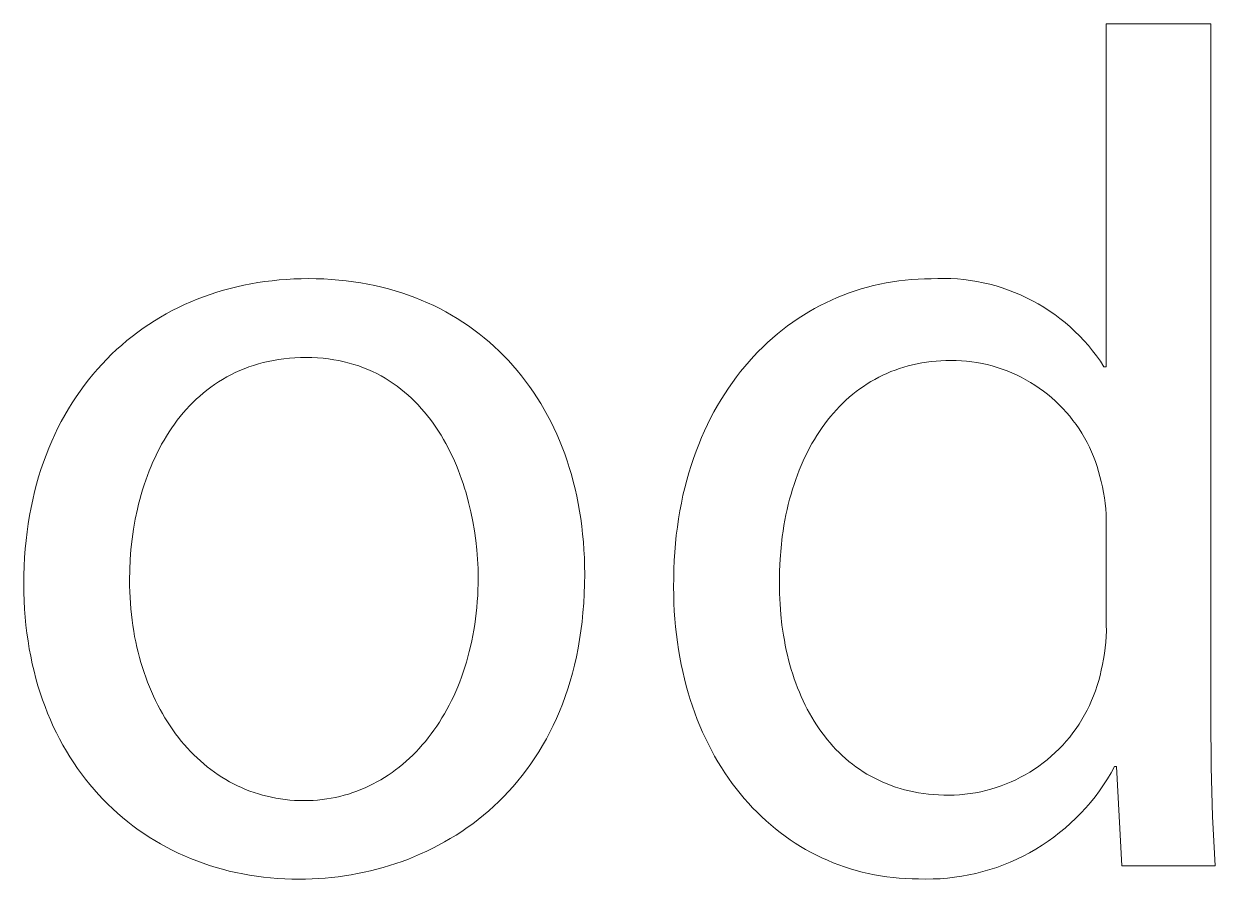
# Model space of a CAD drawing. Header units: millimetres. Extents: x -658 to 2773, y 81 to 2478.
# Drawn here: x 1536.67 to 1571.18, y 232.01 to 256.78 of the extents above; entities that cross this region are included whole.
import ezdxf

# ---------------------------------------------------------------- set-up
doc = ezdxf.new("R2010")
doc.units = ezdxf.units.MM
doc.header["$MEASUREMENT"] = 0
doc.layers.add('Domyślny', color=7, linetype='Continuous', true_color=0x000000)

msp = doc.modelspace()

# ---------------------------------------------------------------- linework, layer by layer
at = {"layer": 'Domyślny', "color": 18, "lineweight": 15, "true_color": 0x000000}
for p, q in [((1568.024, 246.85), (1568.024, 256.777)), ((1568.024, 256.777), (1571.051, 256.777)), ((1571.051, 256.777), (1571.051, 236.694)), ((1542.647, 249.116), (1542.845, 249.165)), ((1542.845, 249.165), (1543.044, 249.21)), ((1543.044, 249.21), (1543.246, 249.249)), ((1543.246, 249.249), (1543.449, 249.285)), ((1543.449, 249.285), (1543.654, 249.315)), ((1543.654, 249.315), (1543.861, 249.341)), ((1543.861, 249.341), (1544.069, 249.363)), ((1544.069, 249.363), (1544.279, 249.379)), ((1544.279, 249.379), (1544.491, 249.391)), ((1544.491, 249.391), (1544.704, 249.398)), ((1544.704, 249.398), (1544.919, 249.401)), ((1544.919, 249.401), (1545.141, 249.398)), ((1545.141, 249.398), (1545.362, 249.391)), ((1545.362, 249.391), (1545.58, 249.378)), ((1545.58, 249.378), (1545.795, 249.36)), ((1545.795, 249.36), (1546.008, 249.338)), ((1546.008, 249.338), (1546.219, 249.311)), ((1546.219, 249.311), (1546.427, 249.278)), ((1546.427, 249.278), (1546.633, 249.242)), ((1546.633, 249.242), (1546.836, 249.2)), ((1546.836, 249.2), (1547.037, 249.153)), ((1547.037, 249.153), (1547.235, 249.102)), ((1560.925, 249.102), (1561.103, 249.153)), ((1561.103, 249.153), (1561.282, 249.199)), ((1561.282, 249.199), (1561.462, 249.24)), ((1561.462, 249.24), (1561.644, 249.277)), ((1561.644, 249.277), (1561.827, 249.309)), ((1561.827, 249.309), (1562.012, 249.336)), ((1562.012, 249.336), (1562.198, 249.358)), ((1562.198, 249.358), (1562.385, 249.375)), ((1562.385, 249.375), (1562.573, 249.387)), ((1562.573, 249.387), (1562.762, 249.395)), ((1562.762, 249.395), (1562.952, 249.397)), ((1562.952, 249.397), (1563.142, 249.405)), ((1563.142, 249.405), (1563.332, 249.407)), ((1563.332, 249.407), (1563.522, 249.402)), ((1563.522, 249.402), (1563.711, 249.391)), ((1563.711, 249.391), (1563.9, 249.373)), ((1563.9, 249.373), (1564.089, 249.349)), ((1564.089, 249.349), (1564.276, 249.318)), ((1564.276, 249.318), (1564.462, 249.281)), ((1564.462, 249.281), (1564.647, 249.237)), ((1564.647, 249.237), (1564.83, 249.188)), ((1564.83, 249.188), (1565.012, 249.132)), ((1541.508, 248.727), (1541.692, 248.803)), ((1541.692, 248.803), (1541.879, 248.875)), ((1541.879, 248.875), (1542.068, 248.942)), ((1542.068, 248.942), (1542.259, 249.004)), ((1542.259, 249.004), (1542.452, 249.062)), ((1542.452, 249.062), (1542.647, 249.116)), ((1547.235, 249.102), (1547.43, 249.047)), ((1547.43, 249.047), (1547.622, 248.986)), ((1547.622, 248.986), (1547.812, 248.922)), ((1547.812, 248.922), (1547.999, 248.852)), ((1547.999, 248.852), (1548.183, 248.779)), ((1560.064, 248.779), (1560.233, 248.853)), ((1560.233, 248.853), (1560.403, 248.922)), ((1560.403, 248.922), (1560.575, 248.987)), ((1560.575, 248.987), (1560.75, 249.047)), ((1560.75, 249.047), (1560.925, 249.102)), ((1565.012, 249.132), (1565.191, 249.069)), ((1565.191, 249.069), (1565.368, 249.001)), ((1565.368, 249.001), (1565.543, 248.927)), ((1565.543, 248.927), (1565.715, 248.846)), ((1565.715, 248.846), (1565.885, 248.76)), ((1540.797, 248.379), (1540.971, 248.473)), ((1540.971, 248.473), (1541.147, 248.562)), ((1541.147, 248.562), (1541.327, 248.647)), ((1541.327, 248.647), (1541.508, 248.727)), ((1548.183, 248.779), (1548.364, 248.7)), ((1548.364, 248.7), (1548.542, 248.618)), ((1548.542, 248.618), (1548.717, 248.531)), ((1548.717, 248.531), (1548.889, 248.44)), ((1559.411, 248.439), (1559.571, 248.531)), ((1559.571, 248.531), (1559.733, 248.618)), ((1559.733, 248.618), (1559.898, 248.701)), ((1559.898, 248.701), (1560.064, 248.779)), ((1565.885, 248.76), (1566.051, 248.668)), ((1566.051, 248.668), (1566.214, 248.571)), ((1566.214, 248.571), (1566.373, 248.468)), ((1566.373, 248.468), (1566.529, 248.359)), ((1540.291, 248.073), (1540.457, 248.179)), ((1540.457, 248.179), (1540.625, 248.281)), ((1540.625, 248.281), (1540.797, 248.379)), ((1548.889, 248.44), (1549.058, 248.345)), ((1549.058, 248.345), (1549.224, 248.245)), ((1549.224, 248.245), (1549.387, 248.142)), ((1549.387, 248.142), (1549.547, 248.034)), ((1558.792, 248.029), (1558.943, 248.138)), ((1558.943, 248.138), (1559.097, 248.243)), ((1559.097, 248.243), (1559.253, 248.343)), ((1559.253, 248.343), (1559.411, 248.439)), ((1566.529, 248.359), (1566.681, 248.245)), ((1566.681, 248.245), (1566.829, 248.126)), ((1566.829, 248.126), (1566.973, 248.003)), ((1539.811, 247.728), (1539.968, 247.847)), ((1539.968, 247.847), (1540.128, 247.962)), ((1540.128, 247.962), (1540.291, 248.073)), ((1549.547, 248.034), (1549.704, 247.922)), ((1549.704, 247.922), (1549.857, 247.806)), ((1549.857, 247.806), (1550.007, 247.686)), ((1558.355, 247.677), (1558.498, 247.798)), ((1558.498, 247.798), (1558.644, 247.916)), ((1558.644, 247.916), (1558.792, 248.029)), ((1566.973, 248.003), (1567.113, 247.874)), ((1567.113, 247.874), (1567.248, 247.74)), ((1539.358, 247.346), (1539.506, 247.477)), ((1539.506, 247.477), (1539.657, 247.605)), ((1539.657, 247.605), (1539.811, 247.728)), ((1550.007, 247.686), (1550.154, 247.562)), ((1550.154, 247.562), (1550.298, 247.435)), ((1550.298, 247.435), (1550.438, 247.303)), ((1557.941, 247.286), (1558.076, 247.42)), ((1558.076, 247.42), (1558.214, 247.551)), ((1558.214, 247.551), (1558.355, 247.677)), ((1567.248, 247.74), (1567.378, 247.602)), ((1567.378, 247.602), (1567.504, 247.46)), ((1567.504, 247.46), (1567.625, 247.313)), ((1538.935, 246.926), (1539.072, 247.07)), ((1539.072, 247.07), (1539.214, 247.21)), ((1539.214, 247.21), (1539.358, 247.346)), ((1544.205, 247.078), (1544.051, 247.057)), ((1544.362, 247.095), (1544.205, 247.078)), ((1544.522, 247.106), (1544.362, 247.095)), ((1544.684, 247.114), (1544.522, 247.106)), ((1544.85, 247.116), (1544.684, 247.114)), ((1545.016, 247.113), (1544.85, 247.116)), ((1545.179, 247.106), (1545.016, 247.113)), ((1545.339, 247.093), (1545.179, 247.106)), ((1545.495, 247.075), (1545.339, 247.093)), ((1545.649, 247.053), (1545.495, 247.075)), ((1550.438, 247.303), (1550.574, 247.168)), ((1550.574, 247.168), (1550.708, 247.029)), ((1557.68, 247.005), (1557.809, 247.148)), ((1557.809, 247.148), (1557.941, 247.286)), ((1567.625, 247.313), (1567.74, 247.163)), ((1567.74, 247.163), (1567.851, 247.008)), ((1538.669, 246.626), (1538.8, 246.778)), ((1538.8, 246.778), (1538.935, 246.926)), ((1542.923, 246.737), (1542.795, 246.68)), ((1543.054, 246.792), (1542.923, 246.737)), ((1543.188, 246.842), (1543.054, 246.792)), ((1543.325, 246.888), (1543.188, 246.842)), ((1543.464, 246.93), (1543.325, 246.888)), ((1543.607, 246.968), (1543.464, 246.93)), ((1543.752, 247.002), (1543.607, 246.968)), ((1543.9, 247.032), (1543.752, 247.002)), ((1544.051, 247.057), (1543.9, 247.032)), ((1545.799, 247.026), (1545.649, 247.053)), ((1545.946, 246.994), (1545.799, 247.026)), ((1546.091, 246.957), (1545.946, 246.994)), ((1546.232, 246.916), (1546.091, 246.957)), ((1546.37, 246.871), (1546.232, 246.916)), ((1546.505, 246.822), (1546.37, 246.871)), ((1546.637, 246.768), (1546.505, 246.822)), ((1546.767, 246.711), (1546.637, 246.768)), ((1550.708, 247.029), (1550.837, 246.886)), ((1550.837, 246.886), (1550.963, 246.739)), ((1550.963, 246.739), (1551.086, 246.589)), ((1557.431, 246.708), (1557.554, 246.859)), ((1557.554, 246.859), (1557.68, 247.005)), ((1561.907, 246.754), (1561.785, 246.707)), ((1562.03, 246.798), (1561.907, 246.754)), ((1562.156, 246.838), (1562.03, 246.798)), ((1562.284, 246.874), (1562.156, 246.838)), ((1562.414, 246.907), (1562.284, 246.874)), ((1562.546, 246.936), (1562.414, 246.907)), ((1562.68, 246.961), (1562.546, 246.936)), ((1562.816, 246.983), (1562.68, 246.961)), ((1562.953, 247.001), (1562.816, 246.983)), ((1563.093, 247.015), (1562.953, 247.001)), ((1563.235, 247.025), (1563.093, 247.015)), ((1563.378, 247.031), (1563.235, 247.025)), ((1563.523, 247.033), (1563.378, 247.031)), ((1563.674, 247.03), (1563.523, 247.033)), ((1563.825, 247.023), (1563.674, 247.03)), ((1563.976, 247.011), (1563.825, 247.023)), ((1564.126, 246.993), (1563.976, 247.011)), ((1564.276, 246.971), (1564.126, 246.993)), ((1564.424, 246.943), (1564.276, 246.971)), ((1564.572, 246.91), (1564.424, 246.943)), ((1564.718, 246.873), (1564.572, 246.91)), ((1564.863, 246.83), (1564.718, 246.873)), ((1565.007, 246.782), (1564.863, 246.83)), ((1565.149, 246.73), (1565.007, 246.782)), ((1565.288, 246.673), (1565.149, 246.73)), ((1567.851, 247.008), (1567.956, 246.85)), ((1567.956, 246.85), (1568.024, 246.85)), ((1538.418, 246.31), (1538.542, 246.47)), ((1538.542, 246.47), (1538.669, 246.626)), ((1542.31, 246.411), (1542.195, 246.336)), ((1542.427, 246.484), (1542.31, 246.411)), ((1542.547, 246.553), (1542.427, 246.484)), ((1542.669, 246.618), (1542.547, 246.553)), ((1542.795, 246.68), (1542.669, 246.618)), ((1546.893, 246.649), (1546.767, 246.711)), ((1547.016, 246.584), (1546.893, 246.649)), ((1547.137, 246.515), (1547.016, 246.584)), ((1547.254, 246.442), (1547.137, 246.515)), ((1547.369, 246.366), (1547.254, 246.442)), ((1551.086, 246.589), (1551.205, 246.436)), ((1551.205, 246.436), (1551.32, 246.278)), ((1557.08, 246.233), (1557.194, 246.396)), ((1557.194, 246.396), (1557.311, 246.554)), ((1557.311, 246.554), (1557.431, 246.708)), ((1561.206, 246.42), (1561.096, 246.352)), ((1561.317, 246.484), (1561.206, 246.42)), ((1561.431, 246.545), (1561.317, 246.484)), ((1561.547, 246.602), (1561.431, 246.545)), ((1561.665, 246.656), (1561.547, 246.602)), ((1561.785, 246.707), (1561.665, 246.656)), ((1565.426, 246.611), (1565.288, 246.673)), ((1565.562, 246.544), (1565.426, 246.611)), ((1565.695, 246.473), (1565.562, 246.544)), ((1565.826, 246.397), (1565.695, 246.473)), ((1565.954, 246.317), (1565.826, 246.397)), ((1538.182, 245.978), (1538.298, 246.146)), ((1538.298, 246.146), (1538.418, 246.31)), ((1541.869, 246.089), (1541.765, 246)), ((1541.975, 246.174), (1541.869, 246.089)), ((1542.084, 246.257), (1541.975, 246.174)), ((1542.195, 246.336), (1542.084, 246.257)), ((1547.481, 246.287), (1547.369, 246.366)), ((1547.59, 246.204), (1547.481, 246.287)), ((1547.696, 246.117), (1547.59, 246.204)), ((1547.799, 246.028), (1547.696, 246.117)), ((1551.32, 246.278), (1551.432, 246.118)), ((1551.432, 246.118), (1551.54, 245.953)), ((1556.864, 245.897), (1556.97, 246.067)), ((1556.97, 246.067), (1557.08, 246.233)), ((1560.679, 246.051), (1560.58, 245.967)), ((1560.78, 246.131), (1560.679, 246.051)), ((1560.883, 246.208), (1560.78, 246.131)), ((1560.989, 246.282), (1560.883, 246.208)), ((1561.096, 246.352), (1560.989, 246.282)), ((1566.08, 246.232), (1565.954, 246.317)), ((1566.202, 246.144), (1566.08, 246.232)), ((1566.321, 246.051), (1566.202, 246.144)), ((1566.437, 245.954), (1566.321, 246.051)), ((1537.961, 245.63), (1538.069, 245.806)), ((1538.069, 245.806), (1538.182, 245.978)), ((1541.471, 245.717), (1541.378, 245.617)), ((1541.566, 245.814), (1541.471, 245.717)), ((1541.664, 245.909), (1541.566, 245.814)), ((1541.765, 246), (1541.664, 245.909)), ((1547.9, 245.935), (1547.799, 246.028)), ((1547.997, 245.84), (1547.9, 245.935)), ((1548.092, 245.742), (1547.997, 245.84)), ((1548.184, 245.641), (1548.092, 245.742)), ((1551.54, 245.953), (1551.644, 245.786)), ((1551.644, 245.786), (1551.744, 245.615)), ((1556.66, 245.545), (1556.76, 245.723)), ((1556.76, 245.723), (1556.864, 245.897)), ((1560.297, 245.7), (1560.207, 245.605)), ((1560.389, 245.792), (1560.297, 245.7)), ((1560.484, 245.881), (1560.389, 245.792)), ((1560.58, 245.967), (1560.484, 245.881)), ((1566.55, 245.853), (1566.437, 245.954)), ((1566.659, 245.749), (1566.55, 245.853)), ((1566.765, 245.641), (1566.659, 245.749)), ((1537.755, 245.267), (1537.856, 245.451)), ((1537.856, 245.451), (1537.961, 245.63)), ((1541.201, 245.408), (1541.116, 245.3)), ((1541.288, 245.514), (1541.201, 245.408)), ((1541.378, 245.617), (1541.288, 245.514)), ((1548.274, 245.537), (1548.184, 245.641)), ((1548.361, 245.431), (1548.274, 245.537)), ((1548.445, 245.322), (1548.361, 245.431)), ((1551.744, 245.615), (1551.841, 245.44)), ((1551.841, 245.44), (1551.934, 245.262)), ((1556.472, 245.179), (1556.564, 245.364)), ((1556.564, 245.364), (1556.66, 245.545)), ((1560.033, 245.406), (1559.95, 245.302)), ((1560.119, 245.507), (1560.033, 245.406)), ((1560.207, 245.605), (1560.119, 245.507)), ((1566.867, 245.529), (1566.765, 245.641)), ((1566.965, 245.414), (1566.867, 245.529)), ((1567.059, 245.295), (1566.965, 245.414)), ((1537.566, 244.889), (1537.659, 245.08)), ((1537.659, 245.08), (1537.755, 245.267)), ((1540.955, 245.077), (1540.878, 244.962)), ((1541.034, 245.19), (1540.955, 245.077)), ((1541.116, 245.3), (1541.034, 245.19)), ((1548.526, 245.211), (1548.445, 245.322)), ((1548.605, 245.098), (1548.526, 245.211)), ((1548.681, 244.983), (1548.605, 245.098)), ((1551.934, 245.262), (1552.022, 245.081)), ((1552.022, 245.081), (1552.107, 244.897)), ((1556.383, 244.99), (1556.472, 245.179)), ((1559.79, 245.087), (1559.714, 244.976)), ((1559.869, 245.196), (1559.79, 245.087)), ((1559.95, 245.302), (1559.869, 245.196)), ((1567.149, 245.174), (1567.059, 245.295)), ((1567.234, 245.049), (1567.149, 245.174)), ((1567.316, 244.922), (1567.234, 245.049)), ((1537.393, 244.495), (1537.478, 244.693)), ((1537.478, 244.693), (1537.566, 244.889)), ((1540.732, 244.725), (1540.663, 244.603)), ((1540.803, 244.844), (1540.732, 244.725)), ((1540.878, 244.962), (1540.803, 244.844)), ((1548.755, 244.865), (1548.681, 244.983)), ((1548.826, 244.746), (1548.755, 244.865)), ((1548.894, 244.624), (1548.826, 244.746)), ((1552.107, 244.897), (1552.188, 244.71)), ((1552.188, 244.71), (1552.265, 244.519)), ((1556.217, 244.601), (1556.298, 244.797)), ((1556.298, 244.797), (1556.383, 244.99)), ((1559.568, 244.745), (1559.498, 244.625)), ((1559.64, 244.861), (1559.568, 244.745)), ((1559.714, 244.976), (1559.64, 244.861)), ((1567.393, 244.792), (1567.316, 244.922)), ((1567.465, 244.659), (1567.393, 244.792)), ((1567.533, 244.524), (1567.465, 244.659)), ((1537.314, 244.292), (1537.393, 244.495)), ((1540.532, 244.354), (1540.471, 244.226)), ((1540.596, 244.479), (1540.532, 244.354)), ((1540.663, 244.603), (1540.596, 244.479)), ((1548.96, 244.501), (1548.894, 244.624)), ((1549.023, 244.377), (1548.96, 244.501)), ((1549.084, 244.25), (1549.023, 244.377)), ((1552.265, 244.519), (1552.337, 244.326)), ((1552.337, 244.326), (1552.406, 244.129)), ((1556.067, 244.197), (1556.14, 244.401)), ((1556.14, 244.401), (1556.217, 244.601)), ((1559.366, 244.379), (1559.304, 244.252)), ((1559.431, 244.503), (1559.366, 244.379)), ((1559.498, 244.625), (1559.431, 244.503)), ((1567.597, 244.387), (1567.533, 244.524)), ((1567.655, 244.248), (1567.597, 244.387)), ((1537.167, 243.876), (1537.238, 244.086)), ((1537.238, 244.086), (1537.314, 244.292)), ((1540.355, 243.966), (1540.302, 243.834)), ((1540.412, 244.097), (1540.355, 243.966)), ((1540.471, 244.226), (1540.412, 244.097)), ((1549.142, 244.122), (1549.084, 244.25)), ((1549.198, 243.993), (1549.142, 244.122)), ((1549.251, 243.863), (1549.198, 243.993)), ((1552.406, 244.129), (1552.47, 243.93)), ((1555.933, 243.779), (1555.998, 243.99)), ((1555.998, 243.99), (1556.067, 244.197)), ((1559.186, 243.992), (1559.131, 243.859)), ((1559.244, 244.123), (1559.186, 243.992)), ((1559.304, 244.252), (1559.244, 244.123)), ((1567.709, 244.106), (1567.655, 244.248)), ((1567.758, 243.963), (1567.709, 244.106)), ((1567.802, 243.819), (1567.758, 243.963)), ((1537.038, 243.445), (1537.1, 243.662)), ((1537.1, 243.662), (1537.167, 243.876)), ((1540.25, 243.7), (1540.201, 243.564)), ((1540.302, 243.834), (1540.25, 243.7)), ((1549.302, 243.731), (1549.251, 243.863)), ((1549.35, 243.599), (1549.302, 243.731)), ((1552.47, 243.93), (1552.53, 243.727)), ((1552.53, 243.727), (1552.586, 243.522)), ((1555.872, 243.565), (1555.933, 243.779)), ((1559.078, 243.723), (1559.028, 243.585)), ((1559.131, 243.859), (1559.078, 243.723)), ((1567.841, 243.673), (1567.802, 243.819)), ((1567.876, 243.525), (1567.841, 243.673)), ((1536.981, 243.224), (1537.038, 243.445)), ((1540.111, 243.29), (1540.07, 243.15)), ((1540.155, 243.428), (1540.111, 243.29)), ((1540.201, 243.564), (1540.155, 243.428)), ((1549.396, 243.465), (1549.35, 243.599)), ((1549.439, 243.331), (1549.396, 243.465)), ((1549.48, 243.195), (1549.439, 243.331)), ((1552.586, 243.522), (1552.638, 243.313)), ((1552.638, 243.313), (1552.686, 243.102)), ((1555.763, 243.127), (1555.815, 243.348)), ((1555.815, 243.348), (1555.872, 243.565)), ((1558.935, 243.302), (1558.892, 243.158)), ((1558.98, 243.444), (1558.935, 243.302)), ((1559.028, 243.585), (1558.98, 243.444)), ((1567.913, 243.37), (1567.876, 243.525)), ((1567.944, 243.213), (1567.913, 243.37)), ((1536.88, 242.771), (1536.928, 242.999)), ((1536.928, 242.999), (1536.981, 243.224)), ((1540.031, 243.01), (1539.994, 242.868)), ((1540.07, 243.15), (1540.031, 243.01)), ((1549.555, 242.923), (1549.48, 243.195)), ((1552.686, 243.102), (1552.729, 242.888)), ((1555.715, 242.902), (1555.763, 243.127)), ((1558.851, 243.011), (1558.813, 242.863)), ((1558.892, 243.158), (1558.851, 243.011)), ((1567.971, 243.055), (1567.944, 243.213)), ((1567.992, 242.896), (1567.971, 243.055)), ((1536.837, 242.539), (1536.88, 242.771)), ((1539.96, 242.726), (1539.899, 242.438)), ((1539.994, 242.868), (1539.96, 242.726)), ((1549.621, 242.649), (1549.555, 242.923)), ((1549.678, 242.373), (1549.621, 242.649)), ((1552.729, 242.888), (1552.767, 242.672)), ((1552.767, 242.672), (1552.802, 242.452)), ((1555.633, 242.443), (1555.672, 242.674)), ((1555.672, 242.674), (1555.715, 242.902)), ((1558.778, 242.713), (1558.745, 242.56)), ((1558.813, 242.863), (1558.778, 242.713)), ((1568.008, 242.737), (1567.992, 242.896)), ((1568.019, 242.577), (1568.008, 242.737)), ((1536.765, 242.065), (1536.798, 242.304)), ((1536.798, 242.304), (1536.837, 242.539)), ((1539.899, 242.438), (1539.848, 242.148)), ((1549.725, 242.098), (1549.678, 242.373)), ((1552.802, 242.452), (1552.832, 242.23)), ((1555.599, 242.208), (1555.633, 242.443)), ((1558.687, 242.251), (1558.662, 242.093)), ((1558.715, 242.406), (1558.687, 242.251)), ((1558.745, 242.56), (1558.715, 242.406)), ((1568.024, 242.417), (1568.019, 242.577)), ((1568.024, 242.257), (1568.024, 242.417)), ((1568.024, 239.367), (1568.024, 242.257)), ((1536.736, 241.823), (1536.765, 242.065)), ((1539.848, 242.148), (1539.806, 241.855)), ((1549.763, 241.822), (1549.725, 242.098)), ((1552.832, 242.23), (1552.857, 242.005)), ((1552.857, 242.005), (1552.878, 241.778)), ((1555.544, 241.729), (1555.569, 241.97)), ((1555.569, 241.97), (1555.599, 242.208)), ((1558.64, 241.933), (1558.602, 241.61)), ((1558.662, 242.093), (1558.64, 241.933)), ((1536.694, 241.327), (1536.713, 241.577)), ((1536.713, 241.577), (1536.736, 241.823)), ((1539.774, 241.561), (1539.751, 241.265)), ((1539.806, 241.855), (1539.774, 241.561)), ((1549.793, 241.548), (1549.763, 241.822)), ((1549.814, 241.276), (1549.793, 241.548)), ((1552.878, 241.778), (1552.894, 241.548)), ((1552.894, 241.548), (1552.906, 241.316)), ((1555.524, 241.485), (1555.544, 241.729)), ((1558.602, 241.61), (1558.575, 241.279)), ((1536.681, 241.075), (1536.694, 241.327)), ((1539.751, 241.265), (1539.737, 240.969)), ((1549.827, 241.007), (1549.814, 241.276)), ((1552.906, 241.316), (1552.913, 241.081)), ((1555.498, 240.986), (1555.509, 241.237)), ((1555.509, 241.237), (1555.524, 241.485)), ((1558.575, 241.279), (1558.559, 240.943)), ((1536.673, 240.818), (1536.681, 241.075)), ((1539.737, 240.969), (1539.732, 240.673)), ((1549.831, 240.742), (1549.827, 241.007)), ((1552.913, 241.081), (1552.915, 240.844)), ((1555.493, 240.732), (1555.498, 240.986)), ((1558.559, 240.943), (1558.554, 240.601)), ((1536.671, 240.559), (1536.673, 240.818)), ((1536.673, 240.314), (1536.671, 240.559)), ((1539.732, 240.673), (1539.734, 240.503)), ((1549.824, 240.393), (1549.829, 240.567)), ((1549.829, 240.567), (1549.831, 240.742)), ((1552.912, 240.559), (1552.903, 240.278)), ((1552.915, 240.844), (1552.912, 240.559)), ((1555.492, 240.475), (1555.493, 240.732)), ((1558.554, 240.601), (1558.559, 240.288)), ((1536.681, 240.073), (1536.673, 240.314)), ((1539.734, 240.503), (1539.738, 240.335)), ((1539.738, 240.335), (1539.746, 240.168)), ((1539.746, 240.168), (1539.756, 240.003)), ((1549.806, 240.052), (1549.817, 240.222)), ((1549.817, 240.222), (1549.824, 240.393)), ((1552.903, 240.278), (1552.888, 240.003)), ((1555.495, 240.239), (1555.492, 240.475)), ((1555.501, 240.006), (1555.495, 240.239)), ((1558.559, 240.288), (1558.573, 239.978)), ((1536.693, 239.834), (1536.681, 240.073)), ((1536.711, 239.599), (1536.693, 239.834)), ((1539.756, 240.003), (1539.77, 239.839)), ((1539.77, 239.839), (1539.786, 239.676)), ((1549.775, 239.716), (1549.792, 239.883)), ((1549.792, 239.883), (1549.806, 240.052)), ((1552.888, 240.003), (1552.866, 239.732)), ((1555.512, 239.775), (1555.501, 240.006)), ((1558.573, 239.978), (1558.597, 239.673)), ((1536.733, 239.366), (1536.711, 239.599)), ((1539.786, 239.676), (1539.806, 239.515)), ((1539.806, 239.515), (1539.828, 239.356)), ((1549.732, 239.388), (1549.755, 239.552)), ((1549.755, 239.552), (1549.775, 239.716)), ((1552.866, 239.732), (1552.839, 239.467)), ((1555.528, 239.546), (1555.512, 239.775)), ((1555.548, 239.321), (1555.528, 239.546)), ((1558.597, 239.673), (1558.63, 239.372)), ((1536.76, 239.136), (1536.733, 239.366)), ((1536.792, 238.91), (1536.76, 239.136)), ((1539.828, 239.356), (1539.853, 239.198)), ((1539.853, 239.198), (1539.881, 239.042)), ((1549.677, 239.068), (1549.706, 239.227)), ((1549.706, 239.227), (1549.732, 239.388)), ((1552.807, 239.206), (1552.768, 238.951)), ((1552.839, 239.467), (1552.807, 239.206)), ((1555.572, 239.097), (1555.548, 239.321)), ((1558.63, 239.372), (1558.674, 239.076)), ((1568.021, 239.039), (1568.025, 239.203)), ((1568.025, 239.203), (1568.024, 239.367)), ((1536.829, 238.686), (1536.792, 238.91)), ((1539.881, 239.042), (1539.911, 238.887)), ((1539.911, 238.887), (1539.945, 238.735)), ((1549.611, 238.754), (1549.646, 238.91)), ((1549.646, 238.91), (1549.677, 239.068)), ((1552.768, 238.951), (1552.724, 238.7)), ((1555.6, 238.877), (1555.572, 239.097)), ((1555.633, 238.659), (1555.6, 238.877)), ((1558.674, 239.076), (1558.699, 238.93)), ((1558.699, 238.93), (1558.726, 238.786)), ((1558.726, 238.786), (1558.756, 238.642)), ((1567.995, 238.711), (1568.011, 238.875)), ((1568.011, 238.875), (1568.021, 239.039)), ((1536.87, 238.466), (1536.829, 238.686)), ((1536.916, 238.248), (1536.87, 238.466)), ((1539.945, 238.735), (1539.981, 238.584)), ((1539.981, 238.584), (1540.02, 238.435)), ((1549.492, 238.3), (1549.534, 238.449)), ((1549.534, 238.449), (1549.574, 238.601)), ((1549.574, 238.601), (1549.611, 238.754)), ((1552.675, 238.455), (1552.62, 238.214)), ((1552.724, 238.7), (1552.675, 238.455)), ((1555.669, 238.444), (1555.633, 238.659)), ((1555.71, 238.232), (1555.669, 238.444)), ((1558.756, 238.642), (1558.789, 238.501)), ((1558.789, 238.501), (1558.823, 238.361)), ((1567.947, 238.386), (1567.974, 238.548)), ((1567.974, 238.548), (1567.995, 238.711)), ((1536.966, 238.034), (1536.916, 238.248)), ((1540.02, 238.435), (1540.061, 238.288)), ((1540.061, 238.288), (1540.105, 238.143)), ((1540.105, 238.143), (1540.152, 237.999)), ((1549.399, 238.007), (1549.447, 238.152)), ((1549.447, 238.152), (1549.492, 238.3)), ((1552.62, 238.214), (1552.56, 237.978)), ((1555.755, 238.022), (1555.71, 238.232)), ((1558.823, 238.361), (1558.86, 238.222)), ((1558.86, 238.222), (1558.9, 238.085)), ((1567.876, 238.065), (1567.914, 238.225)), ((1567.914, 238.225), (1567.947, 238.386)), ((1537.021, 237.823), (1536.966, 238.034)), ((1537.08, 237.615), (1537.021, 237.823)), ((1540.152, 237.999), (1540.201, 237.858)), ((1540.201, 237.858), (1540.253, 237.719)), ((1549.295, 237.723), (1549.348, 237.864)), ((1549.348, 237.864), (1549.399, 238.007)), ((1552.56, 237.978), (1552.495, 237.747)), ((1555.803, 237.816), (1555.755, 238.022)), ((1555.856, 237.612), (1555.803, 237.816)), ((1558.9, 238.085), (1558.942, 237.95)), ((1558.942, 237.95), (1558.986, 237.816)), ((1558.986, 237.816), (1559.033, 237.685)), ((1567.76, 237.617), (1567.803, 237.765)), ((1567.803, 237.765), (1567.842, 237.914)), ((1567.842, 237.914), (1567.876, 238.065)), ((1537.144, 237.411), (1537.08, 237.615)), ((1537.211, 237.209), (1537.144, 237.411)), ((1540.253, 237.719), (1540.307, 237.582)), ((1540.307, 237.582), (1540.364, 237.447)), ((1540.364, 237.447), (1540.424, 237.315)), ((1549.121, 237.314), (1549.181, 237.448)), ((1549.181, 237.448), (1549.239, 237.584)), ((1549.239, 237.584), (1549.295, 237.723)), ((1552.426, 237.521), (1552.351, 237.3)), ((1552.495, 237.747), (1552.426, 237.521)), ((1555.913, 237.412), (1555.856, 237.612)), ((1555.973, 237.214), (1555.913, 237.412)), ((1559.033, 237.685), (1559.082, 237.555)), ((1559.082, 237.555), (1559.133, 237.427)), ((1559.133, 237.427), (1559.187, 237.301)), ((1567.657, 237.326), (1567.711, 237.471)), ((1567.711, 237.471), (1567.76, 237.617)), ((1537.284, 237.011), (1537.211, 237.209)), ((1540.424, 237.315), (1540.485, 237.184)), ((1540.485, 237.184), (1540.55, 237.056)), ((1548.992, 237.053), (1549.058, 237.182)), ((1549.058, 237.182), (1549.121, 237.314)), ((1552.271, 237.083), (1552.187, 236.872)), ((1552.351, 237.3), (1552.271, 237.083)), ((1556.037, 237.019), (1555.973, 237.214)), ((1559.187, 237.301), (1559.244, 237.177)), ((1559.244, 237.177), (1559.302, 237.055)), ((1567.535, 237.043), (1567.599, 237.183)), ((1567.599, 237.183), (1567.657, 237.326)), ((1537.36, 236.817), (1537.284, 237.011)), ((1537.44, 236.626), (1537.36, 236.817)), ((1540.55, 237.056), (1540.616, 236.93)), ((1540.616, 236.93), (1540.685, 236.807)), ((1540.685, 236.807), (1540.757, 236.686)), ((1548.782, 236.68), (1548.854, 236.801)), ((1548.854, 236.801), (1548.924, 236.926)), ((1548.924, 236.926), (1548.992, 237.053)), ((1552.187, 236.872), (1552.098, 236.665)), ((1556.105, 236.828), (1556.037, 237.019)), ((1556.176, 236.64), (1556.105, 236.828)), ((1559.302, 237.055), (1559.363, 236.935)), ((1559.363, 236.935), (1559.427, 236.817)), ((1559.427, 236.817), (1559.493, 236.702)), ((1567.317, 236.635), (1567.394, 236.768)), ((1567.394, 236.768), (1567.467, 236.904)), ((1567.467, 236.904), (1567.535, 237.043)), ((1537.525, 236.438), (1537.44, 236.626)), ((1537.613, 236.253), (1537.525, 236.438)), ((1540.757, 236.686), (1540.83, 236.567)), ((1540.83, 236.567), (1540.906, 236.451)), ((1540.906, 236.451), (1540.984, 236.337)), ((1548.551, 236.329), (1548.63, 236.443)), ((1548.63, 236.443), (1548.707, 236.56)), ((1548.707, 236.56), (1548.782, 236.68)), ((1552.004, 236.463), (1551.907, 236.265)), ((1552.098, 236.665), (1552.004, 236.463)), ((1556.251, 236.454), (1556.176, 236.64)), ((1556.33, 236.272), (1556.251, 236.454)), ((1559.493, 236.702), (1559.561, 236.589)), ((1559.561, 236.589), (1559.632, 236.478)), ((1559.632, 236.478), (1559.705, 236.369)), ((1559.705, 236.369), (1559.781, 236.263)), ((1567.058, 236.251), (1567.149, 236.376)), ((1567.149, 236.376), (1567.235, 236.504)), ((1567.235, 236.504), (1567.317, 236.635)), ((1571.051, 236.694), (1571.059, 235.261)), ((1537.706, 236.072), (1537.613, 236.253)), ((1537.802, 235.895), (1537.706, 236.072)), ((1540.984, 236.337), (1541.065, 236.226)), ((1541.065, 236.226), (1541.147, 236.118)), ((1541.147, 236.118), (1541.232, 236.012)), ((1548.3, 236.003), (1548.386, 236.109)), ((1548.386, 236.109), (1548.469, 236.218)), ((1548.469, 236.218), (1548.551, 236.329)), ((1551.805, 236.073), (1551.698, 235.885)), ((1551.907, 236.265), (1551.805, 236.073)), ((1556.412, 236.093), (1556.33, 236.272)), ((1556.498, 235.918), (1556.412, 236.093)), ((1559.781, 236.263), (1559.858, 236.159)), ((1559.858, 236.159), (1559.939, 236.058)), ((1559.939, 236.058), (1560.021, 235.959)), ((1566.864, 236.011), (1566.963, 236.129)), ((1566.963, 236.129), (1567.058, 236.251)), ((1537.903, 235.721), (1537.802, 235.895)), ((1538.007, 235.551), (1537.903, 235.721)), ((1541.232, 236.012), (1541.319, 235.909)), ((1541.319, 235.909), (1541.408, 235.809)), ((1541.408, 235.809), (1541.499, 235.711)), ((1541.499, 235.711), (1541.592, 235.616)), ((1547.937, 235.607), (1548.031, 235.702)), ((1548.031, 235.702), (1548.123, 235.8)), ((1548.123, 235.8), (1548.212, 235.9)), ((1548.212, 235.9), (1548.3, 236.003)), ((1551.588, 235.702), (1551.474, 235.523)), ((1551.698, 235.885), (1551.588, 235.702)), ((1556.587, 235.746), (1556.498, 235.918)), ((1556.68, 235.577), (1556.587, 235.746)), ((1560.021, 235.959), (1560.107, 235.863)), ((1560.107, 235.863), (1560.194, 235.77)), ((1560.194, 235.77), (1560.284, 235.679)), ((1560.284, 235.679), (1560.376, 235.591)), ((1566.544, 235.677), (1566.655, 235.785)), ((1566.655, 235.785), (1566.761, 235.896)), ((1566.761, 235.896), (1566.864, 236.011)), ((1538.115, 235.384), (1538.007, 235.551)), ((1538.226, 235.221), (1538.115, 235.384)), ((1541.592, 235.616), (1541.687, 235.525)), ((1541.687, 235.525), (1541.785, 235.436)), ((1541.785, 235.436), (1541.884, 235.35)), ((1541.884, 235.35), (1541.985, 235.267)), ((1547.543, 235.259), (1547.644, 235.341)), ((1547.644, 235.341), (1547.744, 235.427)), ((1547.744, 235.427), (1547.841, 235.516)), ((1547.841, 235.516), (1547.937, 235.607)), ((1551.355, 235.349), (1551.234, 235.18)), ((1551.474, 235.523), (1551.355, 235.349)), ((1556.776, 235.411), (1556.68, 235.577)), ((1556.875, 235.249), (1556.776, 235.411)), ((1560.376, 235.591), (1560.471, 235.506)), ((1560.471, 235.506), (1560.568, 235.424)), ((1560.568, 235.424), (1560.668, 235.345)), ((1560.668, 235.345), (1560.77, 235.269)), ((1566.067, 235.285), (1566.192, 235.377)), ((1566.192, 235.377), (1566.312, 235.473)), ((1566.312, 235.473), (1566.43, 235.573)), ((1566.43, 235.573), (1566.544, 235.677)), ((1538.341, 235.061), (1538.226, 235.221)), ((1538.46, 234.906), (1538.341, 235.061)), ((1541.985, 235.267), (1542.088, 235.187)), ((1542.088, 235.187), (1542.193, 235.11)), ((1542.193, 235.11), (1542.299, 235.037)), ((1542.299, 235.037), (1542.408, 234.966)), ((1547.12, 234.959), (1547.228, 235.029)), ((1547.228, 235.029), (1547.335, 235.103)), ((1547.335, 235.103), (1547.44, 235.179)), ((1547.44, 235.179), (1547.543, 235.259)), ((1551.108, 235.016), (1550.979, 234.856)), ((1551.234, 235.18), (1551.108, 235.016)), ((1556.977, 235.09), (1556.875, 235.249)), ((1557.083, 234.935), (1556.977, 235.09)), ((1560.77, 235.269), (1560.874, 235.195)), ((1560.874, 235.195), (1560.981, 235.125)), ((1560.981, 235.125), (1561.09, 235.058)), ((1561.09, 235.058), (1561.201, 234.994)), ((1561.201, 234.994), (1561.315, 234.933)), ((1565.542, 234.962), (1565.678, 235.036)), ((1565.678, 235.036), (1565.81, 235.115)), ((1565.81, 235.115), (1565.94, 235.198)), ((1565.94, 235.198), (1566.067, 235.285)), ((1568.163, 235.095), (1568.055, 234.915)), ((1568.264, 235.278), (1568.163, 235.095)), ((1568.321, 235.278), (1568.264, 235.278)), ((1568.47, 232.399), (1568.321, 235.278)), ((1571.059, 235.261), (1571.101, 233.829)), ((1538.582, 234.754), (1538.46, 234.906)), ((1538.708, 234.605), (1538.582, 234.754)), ((1542.408, 234.966), (1542.518, 234.899)), ((1542.518, 234.899), (1542.63, 234.835)), ((1542.63, 234.835), (1542.744, 234.774)), ((1542.744, 234.774), (1542.86, 234.717)), ((1542.86, 234.717), (1542.977, 234.663)), ((1542.977, 234.663), (1543.096, 234.612)), ((1546.436, 234.608), (1546.554, 234.658)), ((1546.554, 234.658), (1546.67, 234.712)), ((1546.67, 234.712), (1546.785, 234.769)), ((1546.785, 234.769), (1546.898, 234.829)), ((1546.898, 234.829), (1547.01, 234.892)), ((1547.01, 234.892), (1547.12, 234.959)), ((1550.846, 234.7), (1550.71, 234.549)), ((1550.979, 234.856), (1550.846, 234.7)), ((1557.191, 234.784), (1557.083, 234.935)), ((1557.303, 234.636), (1557.191, 234.784)), ((1561.315, 234.933), (1561.432, 234.876)), ((1561.432, 234.876), (1561.551, 234.822)), ((1561.551, 234.822), (1561.672, 234.771)), ((1561.672, 234.771), (1561.795, 234.724)), ((1561.795, 234.724), (1561.921, 234.68)), ((1561.921, 234.68), (1562.05, 234.64)), ((1564.684, 234.619), (1564.832, 234.664)), ((1564.832, 234.664), (1564.978, 234.714)), ((1564.978, 234.714), (1565.122, 234.769)), ((1565.122, 234.769), (1565.264, 234.828)), ((1565.264, 234.828), (1565.404, 234.893)), ((1565.404, 234.893), (1565.542, 234.962)), ((1567.942, 234.74), (1567.822, 234.568)), ((1568.055, 234.915), (1567.942, 234.74)), ((1538.837, 234.461), (1538.708, 234.605)), ((1538.97, 234.32), (1538.837, 234.461)), ((1539.105, 234.183), (1538.97, 234.32)), ((1543.096, 234.612), (1543.217, 234.565)), ((1543.217, 234.565), (1543.339, 234.522)), ((1543.339, 234.522), (1543.463, 234.482)), ((1543.463, 234.482), (1543.588, 234.445)), ((1543.588, 234.445), (1543.715, 234.413)), ((1543.715, 234.413), (1543.843, 234.383)), ((1543.843, 234.383), (1543.973, 234.358)), ((1543.973, 234.358), (1544.105, 234.337)), ((1544.105, 234.337), (1544.237, 234.319)), ((1544.237, 234.319), (1544.371, 234.305)), ((1544.371, 234.305), (1544.507, 234.295)), ((1545.049, 234.295), (1545.181, 234.305)), ((1545.181, 234.305), (1545.313, 234.318)), ((1545.313, 234.318), (1545.443, 234.336)), ((1545.443, 234.336), (1545.571, 234.357)), ((1545.571, 234.357), (1545.699, 234.382)), ((1545.699, 234.382), (1545.825, 234.411)), ((1545.825, 234.411), (1545.95, 234.443)), ((1545.95, 234.443), (1546.073, 234.479)), ((1546.073, 234.479), (1546.196, 234.519)), ((1546.196, 234.519), (1546.316, 234.562)), ((1546.316, 234.562), (1546.436, 234.608)), ((1550.571, 234.403), (1550.429, 234.262)), ((1550.71, 234.549), (1550.571, 234.403)), ((1557.418, 234.491), (1557.303, 234.636)), ((1557.536, 234.351), (1557.418, 234.491)), ((1557.656, 234.214), (1557.536, 234.351)), ((1562.05, 234.64), (1562.18, 234.603)), ((1562.18, 234.603), (1562.314, 234.57)), ((1562.314, 234.57), (1562.449, 234.541)), ((1562.449, 234.541), (1562.587, 234.516)), ((1562.587, 234.516), (1562.728, 234.494)), ((1562.728, 234.494), (1562.871, 234.476)), ((1562.871, 234.476), (1563.016, 234.462)), ((1563.016, 234.462), (1563.164, 234.452)), ((1563.164, 234.452), (1563.314, 234.446)), ((1563.314, 234.446), (1563.466, 234.444)), ((1563.466, 234.444), (1563.62, 234.447)), ((1563.62, 234.447), (1563.774, 234.456)), ((1563.774, 234.456), (1563.928, 234.47)), ((1563.928, 234.47), (1564.081, 234.49)), ((1564.081, 234.49), (1564.233, 234.514)), ((1564.233, 234.514), (1564.385, 234.544)), ((1564.385, 234.544), (1564.535, 234.579)), ((1564.535, 234.579), (1564.684, 234.619)), ((1567.697, 234.4), (1567.566, 234.237)), ((1567.822, 234.568), (1567.697, 234.4)), ((1539.244, 234.05), (1539.105, 234.183)), ((1539.387, 233.921), (1539.244, 234.05)), ((1544.507, 234.295), (1544.643, 234.289)), ((1544.643, 234.289), (1544.781, 234.287)), ((1544.781, 234.287), (1544.916, 234.289)), ((1544.916, 234.289), (1545.049, 234.295)), ((1550.135, 233.992), (1549.984, 233.863)), ((1550.283, 234.124), (1550.135, 233.992)), ((1550.429, 234.262), (1550.283, 234.124)), ((1557.78, 234.081), (1557.656, 234.214)), ((1557.907, 233.951), (1557.78, 234.081)), ((1567.43, 234.079), (1567.288, 233.925)), ((1567.566, 234.237), (1567.43, 234.079)), ((1539.532, 233.796), (1539.387, 233.921)), ((1539.68, 233.674), (1539.532, 233.796)), ((1539.832, 233.557), (1539.68, 233.674)), ((1549.674, 233.62), (1549.515, 233.506)), ((1549.83, 233.74), (1549.674, 233.62)), ((1549.984, 233.863), (1549.83, 233.74)), ((1558.036, 233.826), (1557.907, 233.951)), ((1558.168, 233.704), (1558.036, 233.826)), ((1558.303, 233.586), (1558.168, 233.704)), ((1566.99, 233.632), (1566.833, 233.493)), ((1567.142, 233.776), (1566.99, 233.632)), ((1567.288, 233.925), (1567.142, 233.776)), ((1571.101, 233.829), (1571.177, 232.399)), ((1539.986, 233.444), (1539.832, 233.557)), ((1540.144, 233.335), (1539.986, 233.444)), ((1540.304, 233.23), (1540.144, 233.335)), ((1549.189, 233.289), (1549.023, 233.187)), ((1549.353, 233.395), (1549.189, 233.289)), ((1549.515, 233.506), (1549.353, 233.395)), ((1558.44, 233.472), (1558.303, 233.586)), ((1558.58, 233.362), (1558.44, 233.472)), ((1558.722, 233.256), (1558.58, 233.362)), ((1566.672, 233.36), (1566.506, 233.232)), ((1566.833, 233.493), (1566.672, 233.36)), ((1540.467, 233.129), (1540.304, 233.23)), ((1540.632, 233.032), (1540.467, 233.129)), ((1540.801, 232.94), (1540.632, 233.032)), ((1540.972, 232.851), (1540.801, 232.94)), ((1548.685, 232.997), (1548.513, 232.908)), ((1548.855, 233.09), (1548.685, 232.997)), ((1549.023, 233.187), (1548.855, 233.09)), ((1558.867, 233.154), (1558.722, 233.256)), ((1559.015, 233.057), (1558.867, 233.154)), ((1559.164, 232.963), (1559.015, 233.057)), ((1559.316, 232.874), (1559.164, 232.963)), ((1566.163, 232.994), (1565.985, 232.884)), ((1566.337, 233.11), (1566.163, 232.994)), ((1566.506, 233.232), (1566.337, 233.11)), ((1541.145, 232.767), (1540.972, 232.851)), ((1541.321, 232.687), (1541.145, 232.767)), ((1541.5, 232.612), (1541.321, 232.687)), ((1541.681, 232.54), (1541.5, 232.612)), ((1547.808, 232.597), (1547.628, 232.529)), ((1547.987, 232.668), (1547.808, 232.597)), ((1548.164, 232.744), (1547.987, 232.668)), ((1548.339, 232.824), (1548.164, 232.744)), ((1548.513, 232.908), (1548.339, 232.824)), ((1559.471, 232.789), (1559.316, 232.874)), ((1559.628, 232.708), (1559.471, 232.789)), ((1559.786, 232.631), (1559.628, 232.708)), ((1559.947, 232.559), (1559.786, 232.631)), ((1565.431, 232.591), (1565.239, 232.506)), ((1565.619, 232.682), (1565.431, 232.591)), ((1565.803, 232.78), (1565.619, 232.682)), ((1565.985, 232.884), (1565.803, 232.78)), ((1541.864, 232.474), (1541.681, 232.54)), ((1542.049, 232.411), (1541.864, 232.474)), ((1542.237, 232.353), (1542.049, 232.411)), ((1542.427, 232.299), (1542.237, 232.353)), ((1542.619, 232.25), (1542.427, 232.299)), ((1542.813, 232.206), (1542.619, 232.25)), ((1546.711, 232.256), (1546.525, 232.213)), ((1546.897, 232.302), (1546.711, 232.256)), ((1547.081, 232.353), (1546.897, 232.302)), ((1547.265, 232.407), (1547.081, 232.353)), ((1547.447, 232.466), (1547.265, 232.407)), ((1547.628, 232.529), (1547.447, 232.466)), ((1560.111, 232.491), (1559.947, 232.559)), ((1560.276, 232.427), (1560.111, 232.491)), ((1560.443, 232.368), (1560.276, 232.427)), ((1560.612, 232.314), (1560.443, 232.368)), ((1560.783, 232.264), (1560.612, 232.314)), ((1560.956, 232.218), (1560.783, 232.264)), ((1564.45, 232.232), (1564.247, 232.181)), ((1564.65, 232.29), (1564.45, 232.232)), ((1564.849, 232.355), (1564.65, 232.29)), ((1565.046, 232.427), (1564.849, 232.355)), ((1565.239, 232.506), (1565.046, 232.427)), ((1571.177, 232.399), (1568.47, 232.399)), ((1543.01, 232.166), (1542.813, 232.206)), ((1543.208, 232.131), (1543.01, 232.166)), ((1543.408, 232.1), (1543.208, 232.131)), ((1543.609, 232.074), (1543.408, 232.1)), ((1543.813, 232.052), (1543.609, 232.074)), ((1544.018, 232.035), (1543.813, 232.052)), ((1544.226, 232.023), (1544.018, 232.035)), ((1544.434, 232.016), (1544.226, 232.023)), ((1544.644, 232.014), (1544.434, 232.016)), ((1544.833, 232.016), (1544.644, 232.014)), ((1545.021, 232.022), (1544.833, 232.016)), ((1545.209, 232.032), (1545.021, 232.022)), ((1545.398, 232.045), (1545.209, 232.032)), ((1545.587, 232.063), (1545.398, 232.045)), ((1545.775, 232.085), (1545.587, 232.063)), ((1545.963, 232.111), (1545.775, 232.085)), ((1546.151, 232.141), (1545.963, 232.111)), ((1546.338, 232.175), (1546.151, 232.141)), ((1546.525, 232.213), (1546.338, 232.175)), ((1561.13, 232.177), (1560.956, 232.218)), ((1561.307, 232.141), (1561.13, 232.177)), ((1561.485, 232.11), (1561.307, 232.141)), ((1561.665, 232.083), (1561.485, 232.11)), ((1561.846, 232.061), (1561.665, 232.083)), ((1562.029, 232.044), (1561.846, 232.061)), ((1562.213, 232.032), (1562.029, 232.044)), ((1562.399, 232.024), (1562.213, 232.032)), ((1562.586, 232.022), (1562.399, 232.024)), ((1562.796, 232.017), (1562.586, 232.022)), ((1563.005, 232.019), (1562.796, 232.017)), ((1563.214, 232.028), (1563.005, 232.019)), ((1563.422, 232.045), (1563.214, 232.028)), ((1563.63, 232.068), (1563.422, 232.045)), ((1563.837, 232.099), (1563.63, 232.068)), ((1564.043, 232.136), (1563.837, 232.099)), ((1564.247, 232.181), (1564.043, 232.136))]:
    msp.add_line(p, q, dxfattribs=at)

doc.saveas('drawing.dxf')
